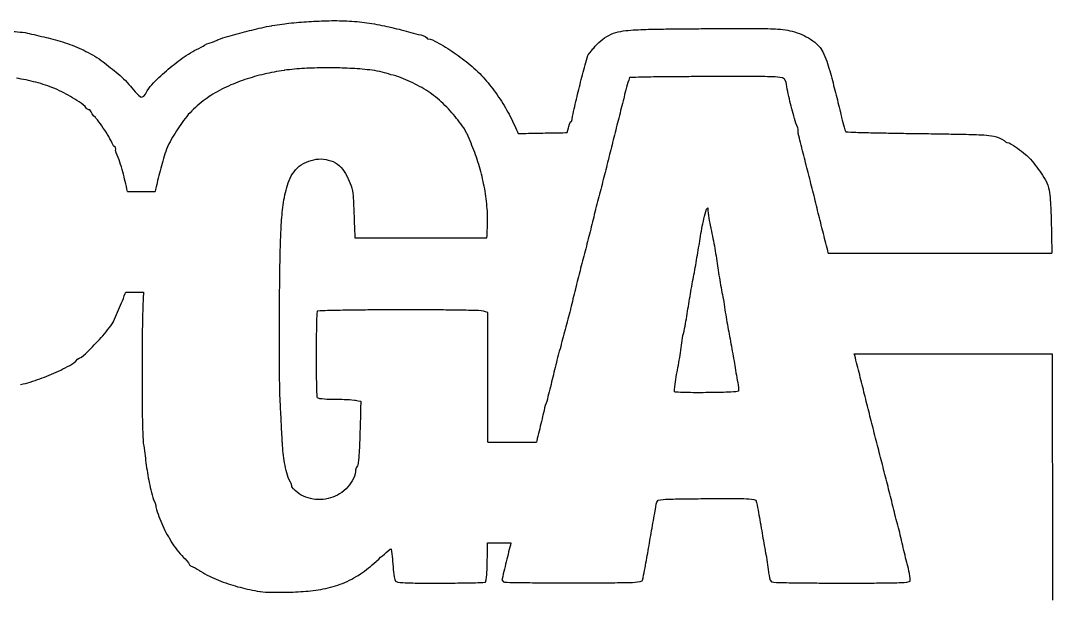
# Model space of a CAD drawing. Extents: x -22 to 98, y -47 to 118.
# Drawn here: x 0.17 to 20.66, y -0.63 to 10.87 of the extents above; entities that cross this region are included whole.
import ezdxf

# ---------------------------------------------------------------- set-up
doc = ezdxf.new("R2010")
doc.units = 0
doc.layers.get('0').update_dxf_attribs({"linetype": 'continuous'})

# ---------------------------------------------------------------- blocks, each defined once
blk = doc.blocks.new('CUT003')
at = {"color": 0}
for p, q in [((2.29, 7.474), (2.843, 7.474)), ((16.213, 6.248), (20.652, 6.248)), ((2.255, 5.474), (2.611, 5.474)), ((16.729, 4.248), (20.661, 4.248)), ((9.447, 2.491), (10.413, 2.491)), ((9.443, 0.491), (9.908, 0.491))]:
    blk.add_line(p, q, dxfattribs=at)
for points in [[(6.15, 10.861), (6.2, 10.863), (6.25, 10.865), (6.3, 10.866), (6.35, 10.867), (6.4, 10.867), (6.45, 10.867), (6.5, 10.866), (6.55, 10.865), (6.6, 10.864), (6.65, 10.862), (6.7, 10.859), (6.75, 10.856), (6.8, 10.852), (6.85, 10.848), (6.9, 10.843), (6.949, 10.837), (6.999, 10.831), (7.048, 10.825), (7.098, 10.817), (7.147, 10.809), (7.197, 10.801), (7.246, 10.792), (7.295, 10.783), (7.344, 10.773), (7.393, 10.763), (7.442, 10.752), (7.49, 10.741), (7.539, 10.73), (7.588, 10.718), (7.636, 10.706), (7.685, 10.694), (7.729, 10.682)], [(-0.693, 10.684), (-0.643, 10.682), (-0.593, 10.681), (-0.543, 10.679), (-0.493, 10.678), (-0.443, 10.676), (-0.393, 10.674), (-0.344, 10.672), (-0.294, 10.67), (-0.244, 10.667), (-0.194, 10.665), (-0.144, 10.662), (-0.094, 10.659), (-0.044, 10.656), (0.006, 10.653), (0.056, 10.649), (0.106, 10.645), (0.155, 10.64), (0.205, 10.635), (0.255, 10.628), (0.304, 10.62), (0.338, 10.613)], [(4.089, 10.489), (4.135, 10.508), (4.183, 10.524), (4.231, 10.538), (4.279, 10.552), (4.327, 10.566), (4.375, 10.579), (4.423, 10.593), (4.471, 10.605), (4.52, 10.618), (4.568, 10.631), (4.616, 10.643), (4.665, 10.656), (4.713, 10.668), (4.762, 10.68), (4.81, 10.692), (4.859, 10.704), (4.908, 10.715), (4.956, 10.726), (5.005, 10.737), (5.054, 10.748), (5.103, 10.758), (5.152, 10.766), (5.166, 10.768)], [(5.166, 10.768), (5.216, 10.774), (5.265, 10.781), (5.315, 10.788), (5.364, 10.796), (5.414, 10.803), (5.447, 10.809)], [(5.447, 10.809), (5.497, 10.815), (5.547, 10.821), (5.596, 10.826), (5.646, 10.83), (5.696, 10.834), (5.746, 10.838), (5.796, 10.842), (5.846, 10.845), (5.895, 10.848), (5.945, 10.851), (5.995, 10.854), (6.045, 10.856), (6.095, 10.859), (6.145, 10.861), (6.15, 10.861)], [(7.729, 10.682), (7.777, 10.67), (7.825, 10.657), (7.874, 10.644), (7.922, 10.632), (7.97, 10.619), (8.019, 10.607), (8.067, 10.594), (8.116, 10.582), (8.158, 10.572)], [(11.769, 10.522), (11.811, 10.549), (11.855, 10.574), (11.899, 10.596), (11.945, 10.616), (11.993, 10.631), (12.041, 10.644), (12.09, 10.654), (12.14, 10.662), (12.189, 10.668), (12.239, 10.673), (12.289, 10.677), (12.339, 10.681), (12.389, 10.684), (12.438, 10.686), (12.488, 10.689), (12.538, 10.691), (12.588, 10.692), (12.638, 10.694), (12.688, 10.695), (12.738, 10.696), (12.788, 10.697), (12.838, 10.698), (12.888, 10.699), (12.938, 10.7), (12.988, 10.701), (13.038, 10.701), (13.088, 10.702), (13.138, 10.702), (13.188, 10.703), (13.238, 10.704), (13.288, 10.704), (13.338, 10.705), (13.388, 10.705), (13.438, 10.705), (13.488, 10.706), (13.538, 10.706), (13.588, 10.707), (13.638, 10.707), (13.688, 10.708), (13.713, 10.708)], [(13.713, 10.708), (13.763, 10.708), (13.813, 10.709), (13.863, 10.709), (13.913, 10.709), (13.963, 10.71), (14.013, 10.71), (14.063, 10.71), (14.113, 10.711), (14.163, 10.711), (14.213, 10.711), (14.263, 10.712), (14.313, 10.712), (14.363, 10.712), (14.413, 10.712), (14.463, 10.712), (14.513, 10.712), (14.563, 10.713), (14.613, 10.713), (14.663, 10.712), (14.713, 10.712), (14.763, 10.712), (14.813, 10.712), (14.863, 10.711), (14.913, 10.711), (14.963, 10.71), (15.013, 10.709), (15.063, 10.707), (15.113, 10.705), (15.163, 10.703), (15.213, 10.7), (15.263, 10.696), (15.312, 10.691), (15.362, 10.684), (15.411, 10.675), (15.447, 10.667)], [(15.447, 10.667), (15.496, 10.655), (15.544, 10.641), (15.592, 10.626), (15.638, 10.609), (15.685, 10.59), (15.73, 10.569), (15.775, 10.547), (15.818, 10.522), (15.861, 10.496), (15.902, 10.467), (15.942, 10.437), (15.98, 10.404), (16.015, 10.369), (16.048, 10.332), (16.078, 10.291), (16.079, 10.289)], [(0.338, 10.613), (0.386, 10.601), (0.435, 10.589), (0.484, 10.577), (0.532, 10.565), (0.581, 10.553), (0.629, 10.542), (0.678, 10.53), (0.713, 10.522)], [(0.713, 10.522), (0.762, 10.511), (0.81, 10.498), (0.858, 10.485), (0.906, 10.472), (0.954, 10.458), (1.002, 10.443), (1.05, 10.427), (1.097, 10.411), (1.144, 10.394), (1.191, 10.377), (1.237, 10.358), (1.284, 10.34), (1.33, 10.32), (1.375, 10.299), (1.421, 10.278), (1.466, 10.256), (1.51, 10.234), (1.554, 10.21), (1.598, 10.185), (1.641, 10.16), (1.683, 10.133), (1.725, 10.106), (1.766, 10.077), (1.806, 10.047), (1.834, 10.025)], [(3.932, 10.425), (3.98, 10.44), (4.026, 10.458), (4.072, 10.479), (4.089, 10.489)], [(8.158, 10.572), (8.205, 10.554), (8.229, 10.529)], [(8.229, 10.529), (8.252, 10.507)], [(8.252, 10.507), (8.301, 10.5), (8.348, 10.483), (8.393, 10.462), (8.438, 10.439), (8.482, 10.415), (8.525, 10.39), (8.568, 10.365), (8.611, 10.338), (8.653, 10.312), (8.695, 10.284), (8.736, 10.257), (8.778, 10.229), (8.819, 10.2), (8.86, 10.171), (8.9, 10.142), (8.94, 10.112), (8.98, 10.082), (9.02, 10.052), (9.059, 10.02), (9.098, 9.989), (9.136, 9.957), (9.174, 9.924), (9.21, 9.89), (9.216, 9.885)], [(11.552, 10.322), (11.583, 10.361), (11.618, 10.397), (11.654, 10.432), (11.691, 10.465), (11.731, 10.496), (11.769, 10.522)], [(2.659, 9.431), (2.683, 9.474), (2.711, 9.515), (2.742, 9.555), (2.775, 9.593), (2.808, 9.63), (2.843, 9.666), (2.878, 9.701), (2.914, 9.736), (2.95, 9.771), (2.987, 9.804), (3.024, 9.838), (3.062, 9.871), (3.1, 9.903), (3.138, 9.935), (3.177, 9.967), (3.216, 9.998), (3.255, 10.029), (3.295, 10.059), (3.335, 10.089), (3.376, 10.118), (3.417, 10.147), (3.459, 10.175), (3.501, 10.202), (3.543, 10.228), (3.586, 10.253), (3.63, 10.277), (3.662, 10.292)], [(3.662, 10.292), (3.707, 10.314), (3.752, 10.337), (3.795, 10.362), (3.823, 10.381)], [(3.823, 10.381), (3.866, 10.405), (3.914, 10.42), (3.932, 10.425)], [(11.443, 10.188), (11.477, 10.226), (11.508, 10.265), (11.538, 10.305), (11.552, 10.322)], [(16.079, 10.289), (16.104, 10.246), (16.126, 10.202), (16.146, 10.156), (16.164, 10.109), (16.181, 10.062), (16.197, 10.014), (16.212, 9.967), (16.226, 9.919), (16.24, 9.871), (16.254, 9.823), (16.268, 9.775), (16.281, 9.726), (16.294, 9.678), (16.307, 9.63), (16.319, 9.581), (16.332, 9.533), (16.344, 9.485), (16.357, 9.436), (16.369, 9.388), (16.381, 9.339), (16.393, 9.291), (16.405, 9.242), (16.417, 9.194), (16.429, 9.145), (16.441, 9.096), (16.452, 9.048), (16.464, 8.999), (16.476, 8.951), (16.478, 8.941)], [(11.127, 8.916), (11.134, 8.965), (11.143, 9.014), (11.154, 9.063), (11.164, 9.112), (11.175, 9.161), (11.186, 9.21), (11.198, 9.258), (11.209, 9.307), (11.221, 9.356), (11.232, 9.404), (11.244, 9.453), (11.256, 9.501), (11.268, 9.55), (11.28, 9.598), (11.292, 9.647), (11.304, 9.695), (11.317, 9.744), (11.329, 9.792), (11.342, 9.841), (11.354, 9.889), (11.367, 9.937), (11.38, 9.986), (11.394, 10.034), (11.407, 10.082), (11.422, 10.13), (11.438, 10.177), (11.443, 10.188)], [(1.834, 10.025), (1.873, 9.994), (1.912, 9.963), (1.952, 9.932), (1.991, 9.902), (2.031, 9.871), (2.066, 9.844)], [(2.066, 9.844), (2.105, 9.812), (2.142, 9.779), (2.179, 9.745), (2.214, 9.71), (2.249, 9.674), (2.284, 9.638), (2.317, 9.6), (2.35, 9.563), (2.376, 9.53)], [(2.066, 9.844), (2.105, 9.812), (2.142, 9.779), (2.179, 9.745), (2.214, 9.71), (2.249, 9.674), (2.284, 9.638), (2.317, 9.6), (2.35, 9.563), (2.376, 9.53)], [(5.4, 9.879), (5.351, 9.871), (5.302, 9.863), (5.252, 9.855), (5.203, 9.846), (5.154, 9.836), (5.105, 9.826), (5.056, 9.815), (5.008, 9.804), (4.959, 9.793), (4.91, 9.78), (4.862, 9.767), (4.814, 9.754), (4.766, 9.74), (4.718, 9.725), (4.67, 9.71), (4.623, 9.695), (4.576, 9.678), (4.529, 9.662), (4.482, 9.644), (4.435, 9.626), (4.389, 9.607), (4.343, 9.588), (4.297, 9.567), (4.252, 9.547), (4.207, 9.525), (4.162, 9.503), (4.118, 9.479), (4.074, 9.455), (4.03, 9.43), (3.988, 9.404), (3.946, 9.377), (3.915, 9.357)], [(7.399, 9.83), (7.351, 9.844), (7.302, 9.855), (7.253, 9.864), (7.203, 9.873), (7.154, 9.88), (7.104, 9.886), (7.055, 9.892), (7.005, 9.897), (6.955, 9.902), (6.905, 9.906), (6.855, 9.909), (6.806, 9.913), (6.756, 9.916), (6.706, 9.918), (6.656, 9.921), (6.606, 9.923), (6.556, 9.924), (6.506, 9.926), (6.456, 9.927), (6.406, 9.928), (6.356, 9.928), (6.306, 9.928), (6.256, 9.929), (6.206, 9.928), (6.156, 9.928), (6.106, 9.927), (6.056, 9.926), (6.006, 9.925), (5.956, 9.923), (5.906, 9.921), (5.856, 9.919), (5.806, 9.916), (5.756, 9.913), (5.706, 9.91), (5.656, 9.906), (5.607, 9.902), (5.557, 9.897), (5.507, 9.892), (5.457, 9.886), (5.408, 9.88), (5.4, 9.879)], [(9.216, 9.885), (9.252, 9.85), (9.287, 9.815), (9.321, 9.778), (9.355, 9.742), (9.389, 9.705), (9.421, 9.667), (9.454, 9.629), (9.485, 9.59), (9.516, 9.551), (9.547, 9.511), (9.577, 9.471), (9.606, 9.431), (9.635, 9.39), (9.663, 9.348), (9.691, 9.307), (9.718, 9.265), (9.745, 9.223), (9.771, 9.18), (9.797, 9.137), (9.822, 9.094), (9.846, 9.05), (9.87, 9.006), (9.893, 8.962), (9.916, 8.917), (9.938, 8.872), (9.955, 8.836)], [(0.941, 9.475), (0.896, 9.496), (0.85, 9.516), (0.804, 9.534), (0.757, 9.552), (0.71, 9.569), (0.663, 9.585), (0.615, 9.6), (0.567, 9.615), (0.519, 9.629), (0.471, 9.642), (0.422, 9.654), (0.374, 9.666), (0.325, 9.678), (0.276, 9.688), (0.227, 9.698), (0.178, 9.707), (0.129, 9.716), (0.088, 9.722)], [(7.619, 9.767), (7.571, 9.78), (7.522, 9.793), (7.474, 9.807), (7.426, 9.821), (7.399, 9.83)], [(8.305, 9.431), (8.264, 9.459), (8.221, 9.486), (8.178, 9.511), (8.135, 9.536), (8.091, 9.559), (8.046, 9.583), (8.002, 9.605), (7.957, 9.628), (7.912, 9.649), (7.867, 9.671), (7.821, 9.691), (7.775, 9.711), (7.729, 9.73), (7.682, 9.748), (7.635, 9.763), (7.619, 9.767)], [(12.264, 9.734), (12.247, 9.687), (12.232, 9.639), (12.219, 9.591), (12.206, 9.543), (12.193, 9.494), (12.18, 9.446), (12.167, 9.398), (12.155, 9.349), (12.148, 9.32)], [(13.79, 9.755), (13.74, 9.755), (13.69, 9.755), (13.64, 9.754), (13.59, 9.754), (13.54, 9.754), (13.49, 9.754), (13.44, 9.753), (13.39, 9.753), (13.34, 9.753), (13.29, 9.752), (13.24, 9.752), (13.19, 9.751), (13.14, 9.751), (13.09, 9.751), (13.04, 9.75), (12.99, 9.75), (12.94, 9.749), (12.89, 9.749), (12.84, 9.748), (12.79, 9.747), (12.74, 9.747), (12.69, 9.746), (12.64, 9.745), (12.59, 9.745), (12.54, 9.744), (12.49, 9.743), (12.44, 9.742), (12.39, 9.74), (12.34, 9.739), (12.29, 9.737), (12.264, 9.734)], [(15.343, 9.703), (15.302, 9.73), (15.253, 9.74), (15.203, 9.745), (15.154, 9.749), (15.104, 9.751), (15.054, 9.752), (15.004, 9.753), (14.954, 9.754), (14.904, 9.755), (14.854, 9.756), (14.804, 9.756), (14.754, 9.756), (14.704, 9.756), (14.654, 9.757), (14.604, 9.757), (14.554, 9.757), (14.504, 9.757), (14.454, 9.757), (14.404, 9.757), (14.354, 9.757), (14.304, 9.756), (14.254, 9.756), (14.204, 9.756), (14.154, 9.756), (14.104, 9.756), (14.054, 9.756), (14.004, 9.756), (13.954, 9.755), (13.904, 9.755), (13.854, 9.755), (13.804, 9.755), (13.79, 9.755)], [(15.384, 9.596), (15.373, 9.645), (15.351, 9.69), (15.343, 9.703)], [(1.479, 9.124), (1.448, 9.163), (1.41, 9.195), (1.369, 9.224), (1.328, 9.253), (1.286, 9.28), (1.244, 9.307), (1.201, 9.333), (1.158, 9.358), (1.115, 9.383), (1.071, 9.408), (1.027, 9.431), (0.983, 9.454), (0.941, 9.475)], [(2.376, 9.53), (2.407, 9.491), (2.44, 9.453), (2.474, 9.417), (2.51, 9.383), (2.55, 9.352), (2.57, 9.345)], [(2.57, 9.345), (2.613, 9.367), (2.645, 9.405), (2.659, 9.431)], [(8.829, 8.922), (8.799, 8.961), (8.767, 9), (8.735, 9.038), (8.701, 9.075), (8.667, 9.112), (8.632, 9.148), (8.597, 9.183), (8.561, 9.218), (8.524, 9.252), (8.487, 9.285), (8.449, 9.318), (8.411, 9.35), (8.372, 9.381), (8.332, 9.412), (8.305, 9.431)], [(15.608, 8.738), (15.585, 8.781), (15.569, 8.828), (15.555, 8.876), (15.541, 8.924), (15.527, 8.972), (15.514, 9.02), (15.501, 9.069), (15.488, 9.117), (15.475, 9.165), (15.463, 9.214), (15.451, 9.263), (15.439, 9.311), (15.428, 9.36), (15.417, 9.409), (15.407, 9.457), (15.397, 9.507), (15.388, 9.556), (15.384, 9.596)], [(3.915, 9.357), (3.874, 9.328), (3.833, 9.299), (3.793, 9.27), (3.753, 9.239), (3.714, 9.208), (3.676, 9.175), (3.639, 9.142), (3.602, 9.108), (3.567, 9.072), (3.533, 9.036), (3.499, 8.999), (3.467, 8.961), (3.436, 8.922), (3.406, 8.882), (3.376, 8.841), (3.347, 8.801), (3.319, 8.759), (3.292, 8.717), (3.265, 8.675), (3.238, 8.633), (3.212, 8.59), (3.186, 8.548), (3.161, 8.505), (3.135, 8.461), (3.11, 8.418), (3.104, 8.407)], [(12.148, 9.32), (12.135, 9.272), (12.123, 9.223), (12.111, 9.175), (12.099, 9.126), (12.087, 9.078), (12.075, 9.029), (12.062, 8.981), (12.05, 8.932), (12.038, 8.884), (12.026, 8.835), (12.014, 8.787), (12.001, 8.738), (11.989, 8.69), (11.977, 8.641), (11.965, 8.593), (11.953, 8.544), (11.94, 8.496), (11.928, 8.448), (11.916, 8.399), (11.904, 8.351), (11.892, 8.302), (11.88, 8.254), (11.867, 8.205), (11.855, 8.157), (11.843, 8.108), (11.84, 8.095)], [(1.525, 9.095), (1.481, 9.114), (1.479, 9.124)], [(1.572, 9.056), (1.543, 9.092), (1.525, 9.095)], [(1.652, 8.939), (1.618, 8.976), (1.589, 9.016), (1.572, 9.056)], [(1.987, 8.431), (1.965, 8.476), (1.942, 8.52), (1.917, 8.563), (1.891, 8.606), (1.865, 8.649), (1.838, 8.691), (1.81, 8.732), (1.782, 8.774), (1.753, 8.814), (1.723, 8.855), (1.692, 8.894), (1.659, 8.931), (1.652, 8.939)], [(8.97, 8.735), (8.94, 8.775), (8.91, 8.815), (8.88, 8.855), (8.85, 8.895), (8.829, 8.922)], [(9.955, 8.836), (9.976, 8.791), (9.997, 8.745), (10.018, 8.7), (10.04, 8.655), (10.054, 8.624)], [(11.057, 8.76), (11.072, 8.808), (11.094, 8.853), (11.109, 8.861)], [(11.109, 8.861), (11.126, 8.899), (11.127, 8.916)], [(16.478, 8.941), (16.49, 8.892), (16.503, 8.844), (16.515, 8.795), (16.529, 8.747), (16.544, 8.699), (16.56, 8.659)], [(9.031, 8.626), (9.008, 8.671), (8.984, 8.714), (8.97, 8.735)], [(9.442, 6.829), (9.443, 6.879), (9.443, 6.929), (9.443, 6.979), (9.441, 7.029), (9.439, 7.079), (9.436, 7.129), (9.432, 7.179), (9.428, 7.228), (9.422, 7.278), (9.416, 7.328), (9.41, 7.377), (9.402, 7.427), (9.394, 7.476), (9.386, 7.525), (9.376, 7.575), (9.366, 7.624), (9.356, 7.672), (9.345, 7.721), (9.333, 7.77), (9.321, 7.818), (9.308, 7.867), (9.295, 7.915), (9.281, 7.963), (9.267, 8.011), (9.252, 8.059), (9.237, 8.106), (9.221, 8.154), (9.205, 8.201), (9.188, 8.248), (9.17, 8.295), (9.152, 8.342), (9.134, 8.388), (9.115, 8.434), (9.096, 8.48), (9.076, 8.526), (9.056, 8.572), (9.035, 8.617), (9.031, 8.626)], [(10.054, 8.624), (10.104, 8.625), (10.154, 8.626), (10.204, 8.627), (10.254, 8.628), (10.304, 8.629), (10.354, 8.63), (10.404, 8.631), (10.454, 8.631), (10.504, 8.632), (10.539, 8.633)], [(10.539, 8.633), (10.589, 8.634), (10.639, 8.635), (10.689, 8.636), (10.739, 8.636), (10.789, 8.637), (10.839, 8.638), (10.889, 8.639), (10.939, 8.64), (10.989, 8.641), (11.024, 8.642)], [(11.024, 8.642), (11.037, 8.69), (11.051, 8.738), (11.057, 8.76)], [(15.617, 8.709), (15.608, 8.738)], [(15.638, 8.528), (15.626, 8.576), (15.617, 8.625), (15.613, 8.675), (15.617, 8.709)], [(16.56, 8.659), (16.609, 8.654), (16.659, 8.652), (16.709, 8.65), (16.759, 8.648), (16.809, 8.647), (16.859, 8.645), (16.909, 8.644), (16.959, 8.642), (17.009, 8.641), (17.059, 8.64), (17.109, 8.639), (17.159, 8.638), (17.209, 8.637), (17.259, 8.636), (17.309, 8.635), (17.359, 8.634), (17.409, 8.633), (17.459, 8.632), (17.509, 8.631), (17.559, 8.63), (17.609, 8.629), (17.659, 8.629), (17.709, 8.628), (17.759, 8.627), (17.809, 8.626), (17.859, 8.626), (17.909, 8.625), (17.959, 8.624), (18.005, 8.624)], [(18.005, 8.624), (18.055, 8.623), (18.105, 8.622), (18.155, 8.622), (18.205, 8.621), (18.255, 8.62), (18.305, 8.62), (18.355, 8.619), (18.405, 8.618), (18.455, 8.618), (18.505, 8.617), (18.555, 8.616), (18.605, 8.615), (18.655, 8.614), (18.704, 8.614), (18.754, 8.613), (18.804, 8.612), (18.854, 8.611), (18.904, 8.609), (18.954, 8.608), (19.004, 8.607), (19.054, 8.606), (19.104, 8.604), (19.154, 8.602), (19.204, 8.6), (19.254, 8.598), (19.304, 8.595), (19.354, 8.591), (19.404, 8.586), (19.453, 8.58), (19.503, 8.572), (19.551, 8.559), (19.572, 8.551)], [(2.051, 8.345), (2.015, 8.378), (1.991, 8.422), (1.987, 8.431)], [(3.104, 8.407), (3.084, 8.361), (3.066, 8.314), (3.05, 8.267), (3.035, 8.22), (3.02, 8.172), (3.006, 8.124), (2.991, 8.076), (2.977, 8.028), (2.964, 7.98), (2.95, 7.932), (2.937, 7.884), (2.924, 7.835), (2.912, 7.787), (2.9, 7.738), (2.888, 7.69), (2.877, 7.641), (2.87, 7.61)], [(15.686, 8.345), (15.674, 8.393), (15.662, 8.442), (15.649, 8.49), (15.638, 8.528)], [(19.572, 8.551), (19.618, 8.531), (19.663, 8.51), (19.706, 8.484), (19.736, 8.459)], [(19.736, 8.459), (19.759, 8.446)], [(19.759, 8.446), (19.804, 8.437), (19.848, 8.413), (19.89, 8.387), (19.932, 8.359), (19.973, 8.331), (20.014, 8.302), (20.053, 8.271), (20.093, 8.24), (20.131, 8.208), (20.159, 8.184)], [(2.057, 8.314), (2.051, 8.345)], [(2.085, 8.193), (2.066, 8.239), (2.054, 8.288), (2.057, 8.314)], [(15.824, 7.798), (15.812, 7.846), (15.799, 7.895), (15.787, 7.943), (15.774, 7.992), (15.762, 8.04), (15.75, 8.088), (15.737, 8.137), (15.725, 8.185), (15.713, 8.234), (15.701, 8.282), (15.689, 8.331), (15.686, 8.345)], [(2.29, 7.474), (2.279, 7.523), (2.268, 7.572), (2.257, 7.621), (2.246, 7.669), (2.234, 7.718), (2.222, 7.766), (2.209, 7.815), (2.196, 7.863), (2.183, 7.911), (2.169, 7.959), (2.154, 8.007), (2.139, 8.055), (2.123, 8.102), (2.105, 8.149), (2.085, 8.193)], [(5.337, 6.657), (5.34, 6.707), (5.342, 6.757), (5.345, 6.807), (5.348, 6.857), (5.352, 6.907), (5.356, 6.957), (5.36, 7.006), (5.365, 7.056), (5.371, 7.106), (5.377, 7.155), (5.383, 7.205), (5.39, 7.255), (5.398, 7.304), (5.407, 7.353), (5.417, 7.402), (5.428, 7.451), (5.44, 7.5), (5.453, 7.548), (5.467, 7.596), (5.484, 7.643), (5.502, 7.689), (5.522, 7.735), (5.545, 7.78), (5.57, 7.823), (5.599, 7.864), (5.63, 7.903), (5.665, 7.939), (5.702, 7.972), (5.743, 8.001), (5.786, 8.026), (5.801, 8.033)], [(5.801, 8.033), (5.847, 8.054), (5.893, 8.073), (5.94, 8.089), (5.989, 8.102), (6.038, 8.111), (6.087, 8.117), (6.137, 8.118), (6.187, 8.115), (6.237, 8.108), (6.28, 8.097)], [(6.28, 8.097), (6.328, 8.083), (6.375, 8.065), (6.42, 8.043), (6.462, 8.016), (6.501, 7.984), (6.536, 7.949), (6.568, 7.91), (6.597, 7.87), (6.623, 7.827), (6.647, 7.783), (6.669, 7.738), (6.677, 7.722)], [(11.84, 8.095), (11.827, 8.046), (11.815, 7.998), (11.803, 7.949), (11.791, 7.901), (11.778, 7.852), (11.766, 7.804), (11.754, 7.755), (11.741, 7.707), (11.729, 7.658), (11.717, 7.61), (11.704, 7.562), (11.692, 7.513), (11.679, 7.465), (11.667, 7.416), (11.654, 7.368), (11.641, 7.32), (11.628, 7.271), (11.615, 7.223), (11.613, 7.22)], [(20.159, 8.184), (20.195, 8.149), (20.229, 8.112), (20.262, 8.074), (20.294, 8.036), (20.325, 7.997), (20.355, 7.957), (20.385, 7.917), (20.414, 7.876), (20.443, 7.835), (20.47, 7.793), (20.497, 7.751), (20.522, 7.708), (20.545, 7.664), (20.555, 7.642)], [(15.978, 7.188), (15.966, 7.237), (15.954, 7.286), (15.942, 7.334), (15.93, 7.383), (15.918, 7.431), (15.905, 7.48), (15.893, 7.528), (15.881, 7.576), (15.868, 7.625), (15.856, 7.673), (15.844, 7.722), (15.831, 7.77), (15.824, 7.798)], [(2.87, 7.61), (2.86, 7.561), (2.85, 7.512), (2.843, 7.474)], [(6.677, 7.722), (6.697, 7.676), (6.717, 7.63), (6.734, 7.583), (6.748, 7.535), (6.758, 7.486), (6.766, 7.437), (6.771, 7.387), (6.775, 7.337), (6.778, 7.287), (6.781, 7.237), (6.783, 7.187), (6.785, 7.137), (6.787, 7.087), (6.789, 7.037), (6.789, 7.032)], [(20.555, 7.642), (20.573, 7.595), (20.588, 7.547), (20.599, 7.499), (20.608, 7.449), (20.614, 7.4), (20.619, 7.35), (20.623, 7.3), (20.626, 7.25), (20.629, 7.2), (20.632, 7.15), (20.634, 7.1), (20.636, 7.05), (20.637, 7), (20.639, 6.951), (20.64, 6.901), (20.642, 6.851), (20.643, 6.801), (20.644, 6.751), (20.645, 6.701), (20.646, 6.651), (20.647, 6.601), (20.648, 6.551), (20.648, 6.501), (20.649, 6.451), (20.65, 6.401), (20.65, 6.351), (20.651, 6.301), (20.652, 6.251), (20.652, 6.248)], [(11.613, 7.22), (11.599, 7.172), (11.588, 7.123), (11.586, 7.11)], [(16.098, 6.704), (16.086, 6.752), (16.074, 6.801), (16.061, 6.849), (16.049, 6.898), (16.037, 6.946), (16.025, 6.995), (16.013, 7.043), (16.001, 7.092), (15.989, 7.141), (15.978, 7.188)], [(6.789, 7.032), (6.791, 6.982), (6.793, 6.932), (6.795, 6.882), (6.796, 6.832), (6.798, 6.782), (6.8, 6.732), (6.802, 6.682), (6.804, 6.632), (6.805, 6.582), (6.807, 6.548)], [(11.586, 7.11), (11.575, 7.061), (11.564, 7.013), (11.552, 6.964), (11.54, 6.916), (11.528, 6.867), (11.516, 6.819), (11.504, 6.77), (11.492, 6.722), (11.48, 6.673), (11.467, 6.625), (11.455, 6.576), (11.443, 6.528), (11.431, 6.479), (11.418, 6.431), (11.406, 6.382), (11.394, 6.334), (11.381, 6.285), (11.369, 6.237), (11.356, 6.189), (11.344, 6.14), (11.331, 6.092), (11.319, 6.043), (11.306, 5.995), (11.293, 5.947), (11.28, 5.898), (11.274, 5.876)], [(13.651, 6.438), (13.658, 6.488), (13.666, 6.537), (13.675, 6.586), (13.683, 6.636), (13.692, 6.685), (13.701, 6.734), (13.71, 6.783), (13.72, 6.832), (13.73, 6.881), (13.741, 6.93), (13.752, 6.979), (13.764, 7.027), (13.777, 7.076), (13.792, 7.123), (13.818, 7.148), (13.822, 7.098), (13.822, 7.092)], [(13.822, 7.092), (13.826, 7.042), (13.833, 6.993), (13.84, 6.943), (13.849, 6.894), (13.858, 6.845), (13.868, 6.796), (13.871, 6.782)], [(13.822, 7.092), (13.826, 7.042), (13.833, 6.993), (13.84, 6.943), (13.849, 6.894), (13.858, 6.845), (13.868, 6.796), (13.871, 6.782)], [(9.432, 6.548), (9.433, 6.598), (9.435, 6.648), (9.437, 6.698), (9.439, 6.748), (9.441, 6.798), (9.442, 6.829)], [(13.871, 6.782), (13.881, 6.733), (13.891, 6.684), (13.902, 6.635), (13.911, 6.586), (13.921, 6.537), (13.931, 6.488), (13.94, 6.439), (13.949, 6.39), (13.957, 6.341), (13.966, 6.291), (13.974, 6.242), (13.982, 6.193), (13.99, 6.143), (13.997, 6.094), (14.005, 6.044), (14.012, 5.995), (14.02, 5.945), (14.025, 5.907)], [(5.324, 3.313), (5.322, 3.363), (5.32, 3.413), (5.318, 3.463), (5.317, 3.513), (5.316, 3.563), (5.315, 3.613), (5.314, 3.663), (5.313, 3.713), (5.312, 3.763), (5.312, 3.813), (5.311, 3.863), (5.311, 3.913), (5.31, 3.963), (5.31, 4.013), (5.31, 4.063), (5.309, 4.113), (5.309, 4.163), (5.309, 4.213), (5.309, 4.263), (5.308, 4.313), (5.308, 4.363), (5.308, 4.413), (5.308, 4.463), (5.308, 4.513), (5.308, 4.563), (5.308, 4.613), (5.308, 4.663), (5.308, 4.713), (5.308, 4.763), (5.308, 4.813), (5.309, 4.863), (5.309, 4.913), (5.309, 4.963), (5.309, 5.013), (5.31, 5.063), (5.31, 5.113), (5.31, 5.163), (5.311, 5.213), (5.311, 5.263), (5.311, 5.313), (5.312, 5.363), (5.312, 5.413), (5.313, 5.463), (5.313, 5.513), (5.314, 5.563), (5.314, 5.613), (5.315, 5.663), (5.316, 5.713), (5.316, 5.763), (5.317, 5.813), (5.318, 5.863), (5.318, 5.913), (5.319, 5.963), (5.32, 6.013), (5.321, 6.063), (5.322, 6.113), (5.323, 6.163), (5.324, 6.213), (5.325, 6.263), (5.326, 6.313), (5.328, 6.363), (5.329, 6.413), (5.33, 6.463), (5.332, 6.513), (5.334, 6.563), (5.336, 6.613), (5.337, 6.657)], [(16.213, 6.248), (16.201, 6.296), (16.189, 6.345), (16.177, 6.393), (16.165, 6.442), (16.152, 6.49), (16.14, 6.539), (16.128, 6.587), (16.116, 6.636), (16.103, 6.684), (16.098, 6.704)], [(6.807, 6.548), (6.857, 6.548), (6.907, 6.548), (6.957, 6.548), (7.007, 6.548), (7.057, 6.548), (7.107, 6.548), (7.157, 6.548), (7.207, 6.548), (7.257, 6.548), (7.307, 6.548), (7.357, 6.548), (7.407, 6.548), (7.457, 6.548), (7.507, 6.548), (7.557, 6.548), (7.607, 6.548), (7.657, 6.548), (7.707, 6.548), (7.757, 6.548), (7.807, 6.548), (7.857, 6.548), (7.907, 6.548), (7.957, 6.548), (8.007, 6.548), (8.057, 6.548), (8.107, 6.548), (8.119, 6.548)], [(8.119, 6.548), (8.169, 6.548), (8.219, 6.548), (8.269, 6.548), (8.319, 6.548), (8.369, 6.548), (8.419, 6.548), (8.469, 6.548), (8.519, 6.548), (8.569, 6.548), (8.619, 6.548), (8.669, 6.548), (8.719, 6.548), (8.769, 6.548), (8.819, 6.548), (8.869, 6.548), (8.919, 6.548), (8.969, 6.548), (9.019, 6.548), (9.069, 6.548), (9.119, 6.548), (9.169, 6.548), (9.219, 6.548), (9.269, 6.548), (9.319, 6.548), (9.369, 6.548), (9.419, 6.548), (9.432, 6.548)], [(13.542, 5.813), (13.552, 5.863), (13.561, 5.912), (13.569, 5.961), (13.578, 6.01), (13.587, 6.059), (13.596, 6.109), (13.604, 6.158), (13.613, 6.207), (13.621, 6.256), (13.629, 6.306), (13.637, 6.355), (13.645, 6.405), (13.651, 6.438)], [(11.274, 5.876), (11.261, 5.828), (11.248, 5.779), (11.236, 5.731), (11.224, 5.682), (11.213, 5.633), (11.201, 5.585), (11.199, 5.579)], [(13.433, 5.188), (13.441, 5.238), (13.449, 5.287), (13.457, 5.336), (13.466, 5.386), (13.474, 5.435), (13.483, 5.484), (13.491, 5.533), (13.5, 5.583), (13.509, 5.632), (13.518, 5.681), (13.527, 5.73), (13.536, 5.779), (13.542, 5.813)], [(14.025, 5.907), (14.032, 5.858), (14.04, 5.808), (14.048, 5.759), (14.056, 5.71), (14.064, 5.66), (14.073, 5.611), (14.081, 5.562), (14.091, 5.513), (14.1, 5.464), (14.109, 5.423)], [(11.199, 5.579), (11.188, 5.53), (11.176, 5.482), (11.164, 5.433), (11.152, 5.385), (11.14, 5.336), (11.128, 5.288), (11.116, 5.239), (11.104, 5.191), (11.092, 5.142), (11.088, 5.126)], [(2.132, 5.164), (2.152, 5.21), (2.172, 5.256), (2.191, 5.302), (2.21, 5.348), (2.227, 5.395), (2.244, 5.442), (2.255, 5.474)], [(2.605, 5.392), (2.602, 5.342), (2.599, 5.292), (2.597, 5.242), (2.595, 5.192), (2.594, 5.142), (2.592, 5.092), (2.591, 5.042), (2.59, 4.992), (2.589, 4.942), (2.588, 4.892), (2.587, 4.842), (2.586, 4.792), (2.585, 4.742), (2.585, 4.692), (2.584, 4.642), (2.583, 4.592), (2.583, 4.542), (2.582, 4.492), (2.582, 4.442), (2.581, 4.392), (2.581, 4.342), (2.581, 4.292), (2.58, 4.242), (2.58, 4.192), (2.58, 4.142), (2.58, 4.092), (2.58, 4.042), (2.58, 3.992), (2.579, 3.942), (2.579, 3.892), (2.579, 3.842), (2.579, 3.792), (2.579, 3.742), (2.58, 3.692), (2.58, 3.642), (2.58, 3.592), (2.58, 3.542), (2.58, 3.492), (2.581, 3.442), (2.581, 3.392), (2.581, 3.342), (2.582, 3.292), (2.582, 3.242), (2.583, 3.192), (2.583, 3.142), (2.584, 3.092), (2.585, 3.042), (2.585, 2.992), (2.586, 2.942), (2.587, 2.892), (2.588, 2.842), (2.589, 2.792), (2.591, 2.742), (2.592, 2.692), (2.594, 2.642), (2.596, 2.592), (2.599, 2.542), (2.603, 2.492), (2.605, 2.47)], [(2.611, 5.474), (2.607, 5.424), (2.605, 5.392)], [(14.109, 5.423), (14.12, 5.374), (14.129, 5.325), (14.138, 5.276), (14.146, 5.226), (14.152, 5.177), (14.153, 5.173)], [(2.012, 4.89), (2.03, 4.937), (2.05, 4.983), (2.07, 5.028), (2.091, 5.074), (2.111, 5.12), (2.132, 5.164)], [(11.088, 5.126), (11.075, 5.077), (11.063, 5.029), (11.051, 4.98), (11.039, 4.932), (11.027, 4.883), (11.025, 4.876)], [(13.335, 4.65), (13.348, 4.698), (13.358, 4.747), (13.367, 4.796), (13.376, 4.845), (13.385, 4.895), (13.393, 4.944), (13.401, 4.993), (13.409, 5.043), (13.417, 5.092), (13.425, 5.141), (13.433, 5.188)], [(14.153, 5.173), (14.159, 5.123), (14.166, 5.074), (14.174, 5.024), (14.183, 4.975), (14.191, 4.926), (14.2, 4.877), (14.208, 4.827), (14.217, 4.778), (14.226, 4.729), (14.235, 4.68), (14.243, 4.642)], [(6.059, 5.092), (6.052, 5.042), (6.05, 4.992), (6.048, 4.942), (6.046, 4.893), (6.045, 4.843), (6.044, 4.793), (6.043, 4.743), (6.042, 4.693), (6.041, 4.643), (6.041, 4.593), (6.04, 4.543), (6.04, 4.493), (6.039, 4.443), (6.039, 4.393), (6.039, 4.343), (6.039, 4.293), (6.038, 4.243), (6.038, 4.193), (6.038, 4.143), (6.038, 4.093), (6.039, 4.043), (6.039, 3.993), (6.039, 3.943), (6.039, 3.893), (6.04, 3.843), (6.04, 3.793), (6.041, 3.743), (6.042, 3.693), (6.042, 3.643), (6.043, 3.593), (6.045, 3.543), (6.046, 3.493), (6.049, 3.443), (6.053, 3.393), (6.056, 3.377)], [(9.365, 5.096), (9.315, 5.102), (9.265, 5.105), (9.216, 5.106), (9.166, 5.108), (9.116, 5.109), (9.066, 5.11), (9.016, 5.111), (8.966, 5.112), (8.916, 5.113), (8.866, 5.114), (8.816, 5.114), (8.766, 5.115), (8.716, 5.115), (8.666, 5.116), (8.616, 5.116), (8.566, 5.117), (8.516, 5.117), (8.466, 5.117), (8.416, 5.118), (8.366, 5.118), (8.316, 5.118), (8.266, 5.118), (8.216, 5.119), (8.166, 5.119), (8.116, 5.119), (8.066, 5.119), (8.016, 5.119), (7.966, 5.119), (7.916, 5.119), (7.866, 5.119), (7.816, 5.119), (7.766, 5.119), (7.716, 5.119), (7.666, 5.119), (7.616, 5.119), (7.566, 5.119), (7.516, 5.119), (7.466, 5.119), (7.416, 5.118), (7.366, 5.118), (7.316, 5.118), (7.266, 5.118), (7.216, 5.117), (7.166, 5.117), (7.116, 5.117), (7.066, 5.117), (7.016, 5.116), (6.966, 5.116), (6.916, 5.115), (6.866, 5.115), (6.816, 5.114), (6.766, 5.114), (6.716, 5.113), (6.666, 5.113), (6.616, 5.112), (6.566, 5.111), (6.516, 5.11), (6.466, 5.109), (6.416, 5.108), (6.366, 5.107), (6.316, 5.106), (6.266, 5.105), (6.216, 5.103), (6.166, 5.101), (6.116, 5.099), (6.066, 5.094), (6.059, 5.092)], [(9.447, 5.065), (9.401, 5.083), (9.365, 5.096)], [(9.447, 2.491), (9.447, 2.541), (9.447, 2.591), (9.447, 2.641), (9.447, 2.691), (9.447, 2.741), (9.447, 2.791), (9.447, 2.841), (9.447, 2.891), (9.447, 2.941), (9.447, 2.991), (9.447, 3.041), (9.447, 3.091), (9.447, 3.141), (9.447, 3.191), (9.447, 3.241), (9.447, 3.291), (9.447, 3.341), (9.447, 3.391), (9.447, 3.441), (9.447, 3.491), (9.447, 3.541), (9.447, 3.591), (9.447, 3.641), (9.447, 3.691), (9.447, 3.741), (9.447, 3.791), (9.447, 3.841), (9.447, 3.891), (9.447, 3.941), (9.447, 3.991), (9.447, 4.041), (9.447, 4.091), (9.447, 4.141), (9.447, 4.191), (9.447, 4.241), (9.447, 4.291), (9.447, 4.341), (9.447, 4.391), (9.447, 4.441), (9.447, 4.491), (9.447, 4.541), (9.447, 4.591), (9.447, 4.641), (9.447, 4.691), (9.447, 4.741), (9.447, 4.791), (9.447, 4.841), (9.447, 4.891), (9.447, 4.941), (9.447, 4.991), (9.447, 5.041), (9.447, 5.065)], [(1.333, 4.157), (1.377, 4.181), (1.415, 4.213), (1.453, 4.246), (1.489, 4.28), (1.525, 4.315), (1.56, 4.351), (1.595, 4.386), (1.63, 4.422), (1.664, 4.459), (1.698, 4.495), (1.732, 4.532), (1.766, 4.569), (1.799, 4.606), (1.832, 4.644), (1.864, 4.682), (1.896, 4.721), (1.928, 4.76), (1.958, 4.799), (1.987, 4.84), (2.011, 4.884), (2.012, 4.89)], [(11.025, 4.876), (11.012, 4.827), (11, 4.779), (10.987, 4.731), (10.974, 4.682), (10.961, 4.634), (10.948, 4.586), (10.935, 4.538), (10.922, 4.489), (10.909, 4.441), (10.896, 4.393), (10.883, 4.345), (10.869, 4.296), (10.856, 4.248), (10.847, 4.22)], [(13.305, 4.462), (13.311, 4.512), (13.318, 4.562), (13.326, 4.611), (13.335, 4.65)], [(14.243, 4.642), (14.252, 4.592), (14.261, 4.543), (14.27, 4.494), (14.279, 4.445), (14.288, 4.396), (14.297, 4.347), (14.306, 4.297), (14.315, 4.248), (14.323, 4.199), (14.332, 4.15), (14.341, 4.1), (14.349, 4.051), (14.354, 4.017)], [(13.216, 3.923), (13.225, 3.973), (13.234, 4.022), (13.243, 4.071), (13.251, 4.12), (13.26, 4.17), (13.268, 4.219), (13.276, 4.268), (13.284, 4.317), (13.292, 4.367), (13.299, 4.416), (13.305, 4.462)], [(0.166, 3.637), (0.215, 3.647), (0.264, 3.659), (0.312, 3.672), (0.36, 3.686), (0.408, 3.701), (0.455, 3.717), (0.502, 3.733), (0.549, 3.75), (0.596, 3.767), (0.643, 3.785), (0.689, 3.804), (0.736, 3.822), (0.782, 3.842), (0.828, 3.862), (0.874, 3.882), (0.919, 3.902), (0.964, 3.924), (1.009, 3.946), (1.054, 3.968), (1.098, 3.992), (1.142, 4.016), (1.184, 4.042), (1.226, 4.07), (1.263, 4.102)], [(1.263, 4.102), (1.299, 4.137), (1.333, 4.157)], [(10.847, 4.22), (10.834, 4.171), (10.822, 4.123), (10.81, 4.074), (10.798, 4.026), (10.786, 3.977), (10.774, 3.929), (10.762, 3.88), (10.751, 3.831), (10.739, 3.783), (10.728, 3.735)], [(16.932, 3.438), (16.921, 3.487), (16.909, 3.536), (16.897, 3.584), (16.885, 3.633), (16.873, 3.681), (16.86, 3.73), (16.848, 3.778), (16.836, 3.827), (16.824, 3.875), (16.811, 3.924), (16.799, 3.972), (16.787, 4.02), (16.775, 4.069), (16.762, 4.117), (16.75, 4.166), (16.737, 4.214), (16.729, 4.248)], [(20.661, 4.248), (20.661, 4.198), (20.662, 4.148), (20.662, 4.098), (20.662, 4.048), (20.662, 3.998), (20.662, 3.948), (20.662, 3.898), (20.662, 3.848), (20.662, 3.798), (20.662, 3.748), (20.662, 3.698), (20.662, 3.648), (20.662, 3.598), (20.662, 3.548), (20.663, 3.498), (20.663, 3.448), (20.663, 3.398), (20.663, 3.348), (20.663, 3.298), (20.663, 3.248), (20.663, 3.198), (20.663, 3.148), (20.663, 3.098), (20.663, 3.048), (20.663, 2.998), (20.663, 2.948), (20.663, 2.898), (20.663, 2.848), (20.663, 2.798), (20.663, 2.748), (20.663, 2.698), (20.663, 2.648), (20.663, 2.598), (20.663, 2.548), (20.663, 2.498), (20.663, 2.448), (20.663, 2.398), (20.663, 2.348), (20.663, 2.298), (20.663, 2.248), (20.663, 2.198), (20.663, 2.148), (20.663, 2.098), (20.664, 2.048), (20.664, 1.998), (20.664, 1.948), (20.664, 1.898), (20.664, 1.848), (20.664, 1.798), (20.664, 1.748), (20.664, 1.698), (20.664, 1.648), (20.664, 1.598), (20.664, 1.548), (20.664, 1.498), (20.664, 1.448), (20.664, 1.398), (20.664, 1.348), (20.664, 1.298), (20.664, 1.248), (20.664, 1.198), (20.664, 1.148), (20.664, 1.098), (20.664, 1.048), (20.664, 0.998), (20.664, 0.948), (20.664, 0.898), (20.664, 0.848), (20.664, 0.798), (20.664, 0.748), (20.664, 0.698), (20.664, 0.648), (20.664, 0.598), (20.664, 0.548), (20.664, 0.498), (20.664, 0.448), (20.664, 0.398), (20.664, 0.348), (20.664, 0.298), (20.664, 0.248), (20.664, 0.198), (20.664, 0.148), (20.664, 0.098), (20.664, 0.048), (20.664, -0.002), (20.664, -0.052), (20.664, -0.102), (20.664, -0.152), (20.664, -0.202), (20.664, -0.252), (20.664, -0.302), (20.664, -0.352), (20.664, -0.402), (20.664, -0.452), (20.664, -0.502), (20.664, -0.552), (20.664, -0.602), (20.664, -0.652)], [(13.157, 3.491), (13.157, 3.54), (13.162, 3.59), (13.169, 3.64), (13.176, 3.689), (13.184, 3.738), (13.192, 3.788), (13.2, 3.837), (13.209, 3.886), (13.216, 3.923)], [(14.354, 4.017), (14.362, 3.967), (14.37, 3.918), (14.378, 3.868), (14.387, 3.819), (14.395, 3.77), (14.404, 3.721), (14.413, 3.673)], [(10.728, 3.735), (10.716, 3.687), (10.705, 3.638), (10.693, 3.589), (10.681, 3.541), (10.669, 3.492), (10.657, 3.444), (10.644, 3.395), (10.631, 3.347), (10.618, 3.299), (10.606, 3.267)], [(14.427, 3.501), (14.378, 3.492), (14.328, 3.489), (14.278, 3.486), (14.228, 3.484), (14.178, 3.482), (14.128, 3.48), (14.078, 3.479), (14.028, 3.478), (13.978, 3.477), (13.928, 3.476), (13.878, 3.476), (13.828, 3.475), (13.778, 3.475), (13.728, 3.474), (13.678, 3.474), (13.628, 3.474), (13.578, 3.474), (13.528, 3.474), (13.478, 3.475), (13.428, 3.475), (13.378, 3.476), (13.328, 3.477), (13.278, 3.479), (13.228, 3.481), (13.178, 3.485), (13.157, 3.491)], [(14.413, 3.673), (14.421, 3.624), (14.427, 3.574), (14.43, 3.524), (14.427, 3.501)], [(5.366, 2.494), (5.363, 2.544), (5.361, 2.594), (5.358, 2.644), (5.356, 2.694), (5.353, 2.744), (5.351, 2.794), (5.348, 2.843), (5.345, 2.893), (5.343, 2.943), (5.34, 2.993), (5.338, 3.043), (5.335, 3.093), (5.333, 3.143), (5.33, 3.193), (5.328, 3.243), (5.325, 3.293), (5.324, 3.313)], [(6.056, 3.377), (6.102, 3.361), (6.152, 3.355), (6.202, 3.35), (6.252, 3.348), (6.302, 3.346), (6.352, 3.345), (6.398, 3.345)], [(6.398, 3.345), (6.448, 3.344), (6.498, 3.344), (6.548, 3.343), (6.598, 3.341), (6.648, 3.339), (6.698, 3.336), (6.748, 3.333), (6.798, 3.328), (6.823, 3.324)], [(6.823, 3.324), (6.872, 3.314), (6.925, 3.304)], [(6.925, 3.304), (6.924, 3.254), (6.922, 3.204), (6.921, 3.154), (6.92, 3.104), (6.918, 3.054), (6.917, 3.004), (6.916, 2.954), (6.914, 2.904), (6.913, 2.854), (6.912, 2.804), (6.911, 2.754), (6.909, 2.704), (6.909, 2.681)], [(17.226, 2.282), (17.214, 2.331), (17.201, 2.379), (17.189, 2.427), (17.177, 2.476), (17.164, 2.524), (17.152, 2.573), (17.139, 2.621), (17.127, 2.67), (17.114, 2.718), (17.102, 2.766), (17.09, 2.815), (17.077, 2.863), (17.065, 2.912), (17.053, 2.96), (17.04, 3.009), (17.028, 3.057), (17.016, 3.106), (17.003, 3.154), (16.991, 3.203), (16.979, 3.251), (16.967, 3.3), (16.955, 3.348), (16.943, 3.397), (16.932, 3.438)], [(10.606, 3.267), (10.59, 3.219), (10.577, 3.171), (10.565, 3.123), (10.553, 3.074), (10.542, 3.025), (10.537, 3.001)], [(10.537, 3.001), (10.526, 2.952), (10.514, 2.903), (10.503, 2.855), (10.491, 2.806), (10.479, 2.758), (10.467, 2.709), (10.455, 2.661), (10.443, 2.612), (10.431, 2.564), (10.419, 2.515), (10.413, 2.491)], [(6.909, 2.681), (6.907, 2.631), (6.906, 2.581), (6.904, 2.531), (6.902, 2.481), (6.9, 2.431), (6.898, 2.381), (6.895, 2.331), (6.892, 2.282), (6.889, 2.232), (6.885, 2.182), (6.88, 2.132), (6.874, 2.082), (6.863, 2.034), (6.857, 2.023)], [(2.605, 2.47), (2.613, 2.42), (2.621, 2.371), (2.628, 2.321), (2.635, 2.272), (2.641, 2.222), (2.647, 2.173), (2.651, 2.131)], [(5.528, 1.696), (5.505, 1.74), (5.485, 1.786), (5.469, 1.834), (5.455, 1.881), (5.442, 1.93), (5.431, 1.979), (5.421, 2.028), (5.412, 2.077), (5.403, 2.126), (5.396, 2.175), (5.389, 2.225), (5.383, 2.275), (5.378, 2.324), (5.374, 2.374), (5.37, 2.424), (5.367, 2.474), (5.366, 2.494)], [(17.496, 1.22), (17.484, 1.268), (17.472, 1.317), (17.46, 1.365), (17.448, 1.414), (17.436, 1.462), (17.424, 1.511), (17.411, 1.559), (17.399, 1.608), (17.387, 1.656), (17.374, 1.705), (17.362, 1.753), (17.35, 1.802), (17.337, 1.85), (17.325, 1.898), (17.312, 1.947), (17.3, 1.995), (17.288, 2.044), (17.275, 2.092), (17.263, 2.141), (17.25, 2.189), (17.238, 2.237), (17.226, 2.282)], [(2.651, 2.131), (2.657, 2.081), (2.664, 2.031), (2.671, 1.982), (2.679, 1.932), (2.687, 1.883), (2.695, 1.834), (2.704, 1.785), (2.714, 1.736), (2.723, 1.687), (2.733, 1.638), (2.744, 1.589), (2.755, 1.54), (2.766, 1.491), (2.778, 1.443), (2.792, 1.394), (2.807, 1.347), (2.817, 1.323)], [(6.822, 1.909), (6.815, 1.859), (6.799, 1.812), (6.779, 1.766), (6.754, 1.723), (6.727, 1.681), (6.698, 1.64), (6.666, 1.602), (6.632, 1.565), (6.596, 1.531), (6.586, 1.522)], [(6.857, 2.023), (6.834, 1.98), (6.823, 1.931), (6.822, 1.909)], [(5.553, 1.626), (5.544, 1.671), (5.528, 1.696)], [(5.589, 1.562), (5.558, 1.602), (5.553, 1.626)], [(6.586, 1.522), (6.546, 1.491), (6.505, 1.464), (6.462, 1.439), (6.417, 1.417), (6.37, 1.398), (6.323, 1.382), (6.275, 1.369), (6.226, 1.359), (6.176, 1.353), (6.126, 1.349), (6.076, 1.349), (6.026, 1.352), (5.977, 1.358), (5.928, 1.368), (5.879, 1.381), (5.832, 1.397), (5.786, 1.417), (5.742, 1.44), (5.699, 1.466), (5.659, 1.496), (5.622, 1.529), (5.589, 1.562)], [(2.817, 1.323), (2.837, 1.277), (2.851, 1.229), (2.854, 1.204)], [(12.778, 1.157), (12.787, 1.206), (12.796, 1.256), (12.803, 1.298)], [(12.803, 1.298), (12.831, 1.335), (12.88, 1.347), (12.929, 1.352), (12.979, 1.355), (13.029, 1.357), (13.079, 1.359), (13.129, 1.361), (13.179, 1.362), (13.229, 1.363), (13.279, 1.363), (13.329, 1.364), (13.379, 1.365), (13.429, 1.365), (13.479, 1.366), (13.529, 1.366), (13.579, 1.367), (13.629, 1.367), (13.679, 1.368), (13.729, 1.368), (13.779, 1.368), (13.787, 1.369)], [(13.787, 1.369), (13.837, 1.369), (13.887, 1.369), (13.937, 1.37), (13.987, 1.37), (14.037, 1.37), (14.087, 1.37), (14.137, 1.371), (14.187, 1.371), (14.237, 1.371), (14.287, 1.371), (14.337, 1.37), (14.387, 1.37), (14.437, 1.37), (14.487, 1.369), (14.537, 1.368), (14.587, 1.366), (14.637, 1.364), (14.686, 1.36), (14.736, 1.354), (14.776, 1.337)], [(14.776, 1.337), (14.787, 1.289), (14.797, 1.24), (14.807, 1.19), (14.816, 1.141), (14.825, 1.092), (14.834, 1.043), (14.843, 0.994), (14.852, 0.945), (14.861, 0.895), (14.869, 0.846), (14.872, 0.829)], [(2.854, 1.204), (2.865, 1.155), (2.88, 1.108), (2.898, 1.061), (2.915, 1.014), (2.934, 0.968), (2.953, 0.921), (2.972, 0.875), (2.992, 0.829), (3.012, 0.784), (3.033, 0.738), (3.055, 0.693), (3.077, 0.648), (3.103, 0.606), (3.11, 0.6)], [(12.651, 0.438), (12.66, 0.488), (12.669, 0.537), (12.677, 0.586), (12.686, 0.635), (12.694, 0.685), (12.703, 0.734), (12.712, 0.783), (12.72, 0.832), (12.729, 0.882), (12.738, 0.931), (12.746, 0.98), (12.755, 1.029), (12.764, 1.079), (12.773, 1.128), (12.778, 1.157)], [(17.576, 0.907), (17.563, 0.955), (17.55, 1.004), (17.537, 1.052), (17.525, 1.101), (17.513, 1.149), (17.501, 1.198), (17.496, 1.22)], [(14.872, 0.829), (14.881, 0.78), (14.89, 0.731), (14.898, 0.681), (14.907, 0.632), (14.915, 0.583), (14.924, 0.534), (14.933, 0.484), (14.941, 0.435), (14.95, 0.386), (14.959, 0.337), (14.967, 0.287), (14.976, 0.238), (14.982, 0.204)], [(17.665, 0.548), (17.654, 0.597), (17.643, 0.645), (17.631, 0.694), (17.619, 0.742), (17.606, 0.791), (17.594, 0.839), (17.581, 0.887), (17.576, 0.907)], [(3.11, 0.6), (3.135, 0.559), (3.135, 0.557)], [(3.135, 0.557), (3.155, 0.512), (3.182, 0.47), (3.211, 0.429), (3.241, 0.39), (3.272, 0.35), (3.304, 0.312), (3.337, 0.274), (3.37, 0.237), (3.405, 0.201), (3.437, 0.169)], [(9.403, -0.291), (9.419, -0.245), (9.425, -0.195), (9.429, -0.145), (9.431, -0.095), (9.433, -0.045), (9.435, 0.004), (9.436, 0.054), (9.437, 0.104), (9.438, 0.154), (9.439, 0.204), (9.44, 0.254), (9.441, 0.304), (9.441, 0.354), (9.442, 0.404), (9.442, 0.454), (9.443, 0.491)], [(9.908, 0.491), (9.896, 0.443), (9.887, 0.406)], [(12.524, -0.253), (12.534, -0.204), (12.544, -0.155), (12.553, -0.106), (12.563, -0.057), (12.572, -0.008), (12.581, 0.042), (12.59, 0.091), (12.598, 0.14), (12.607, 0.189), (12.616, 0.238), (12.625, 0.288), (12.633, 0.337), (12.642, 0.386), (12.651, 0.435), (12.651, 0.438)], [(17.774, 0.098), (17.762, 0.146), (17.749, 0.195), (17.737, 0.243), (17.725, 0.292), (17.713, 0.34), (17.702, 0.389), (17.69, 0.438), (17.679, 0.486), (17.668, 0.535), (17.665, 0.548)], [(7.244, 0.135), (7.281, 0.168), (7.318, 0.202), (7.355, 0.235), (7.393, 0.268), (7.431, 0.301), (7.47, 0.332), (7.51, 0.362), (7.527, 0.369)], [(7.527, 0.369), (7.537, 0.321), (7.543, 0.271), (7.548, 0.221), (7.552, 0.171), (7.557, 0.122), (7.56, 0.072), (7.561, 0.061)], [(7.527, 0.369), (7.537, 0.321), (7.543, 0.271), (7.548, 0.221), (7.552, 0.171), (7.557, 0.122), (7.56, 0.072), (7.561, 0.061)], [(9.887, 0.406), (9.874, 0.357), (9.862, 0.309), (9.85, 0.26), (9.838, 0.212), (9.826, 0.163), (9.814, 0.114), (9.802, 0.066), (9.79, 0.017), (9.778, -0.031), (9.767, -0.08), (9.755, -0.128), (9.744, -0.177), (9.733, -0.226), (9.729, -0.248)], [(3.437, 0.169), (3.471, 0.133), (3.503, 0.094), (3.519, 0.051)], [(3.519, 0.051), (3.54, 0.032)], [(3.54, 0.032), (3.587, 0.016), (3.632, -0.007), (3.675, -0.032), (3.718, -0.059), (3.743, -0.075)], [(6.032, -0.452), (6.081, -0.444), (6.13, -0.435), (6.179, -0.425), (6.228, -0.415), (6.277, -0.404), (6.326, -0.391), (6.374, -0.378), (6.422, -0.364), (6.469, -0.349), (6.517, -0.332), (6.563, -0.315), (6.61, -0.296), (6.655, -0.276), (6.701, -0.254), (6.745, -0.231), (6.789, -0.207), (6.832, -0.182), (6.875, -0.156), (6.917, -0.129), (6.958, -0.1), (6.998, -0.071), (7.038, -0.041), (7.078, -0.01), (7.116, 0.022), (7.154, 0.054), (7.192, 0.087), (7.229, 0.121), (7.244, 0.135)], [(7.561, 0.061), (7.565, 0.011), (7.569, -0.039), (7.575, -0.089), (7.581, -0.138), (7.589, -0.187), (7.599, -0.236), (7.612, -0.273)], [(14.982, 0.204), (14.99, 0.155), (14.998, 0.105), (15.005, 0.056), (15.012, 0.006), (15.019, -0.043), (15.026, -0.093), (15.027, -0.108)], [(17.841, -0.269), (17.839, -0.219), (17.832, -0.17), (17.823, -0.12), (17.813, -0.071), (17.803, -0.023), (17.791, 0.026), (17.78, 0.075), (17.774, 0.098)], [(3.743, -0.075), (3.785, -0.102), (3.828, -0.127), (3.872, -0.151), (3.917, -0.173), (3.962, -0.195), (4.008, -0.215), (4.054, -0.235), (4.1, -0.254), (4.147, -0.272), (4.194, -0.289), (4.241, -0.306), (4.288, -0.322), (4.336, -0.338), (4.383, -0.353), (4.431, -0.367), (4.479, -0.381), (4.527, -0.394), (4.576, -0.406), (4.624, -0.418), (4.673, -0.429), (4.722, -0.44), (4.771, -0.45), (4.82, -0.459), (4.869, -0.468), (4.919, -0.476), (4.932, -0.478)], [(15.027, -0.108), (15.035, -0.157), (15.046, -0.206), (15.061, -0.254), (15.082, -0.287)], [(7.612, -0.273), (7.658, -0.291), (7.708, -0.297), (7.758, -0.301), (7.808, -0.304), (7.858, -0.306), (7.908, -0.307), (7.958, -0.308), (8.008, -0.309), (8.058, -0.31), (8.108, -0.31), (8.158, -0.311), (8.208, -0.311), (8.258, -0.311), (8.308, -0.311), (8.358, -0.311), (8.408, -0.311), (8.458, -0.311), (8.501, -0.311)], [(8.501, -0.311), (8.551, -0.31), (8.601, -0.31), (8.651, -0.31), (8.701, -0.309), (8.751, -0.309), (8.801, -0.309), (8.851, -0.308), (8.901, -0.307), (8.951, -0.307), (9.001, -0.306), (9.051, -0.305), (9.101, -0.304), (9.151, -0.303), (9.201, -0.302), (9.251, -0.3), (9.301, -0.298), (9.351, -0.296), (9.401, -0.291), (9.403, -0.291)], [(9.729, -0.248), (9.762, -0.283), (9.783, -0.29)], [(9.783, -0.29), (9.833, -0.294), (9.883, -0.295), (9.933, -0.297), (9.983, -0.297), (10.033, -0.298), (10.083, -0.299), (10.133, -0.3), (10.183, -0.3), (10.233, -0.301), (10.283, -0.301), (10.333, -0.302), (10.383, -0.302), (10.433, -0.302), (10.483, -0.303), (10.533, -0.303), (10.583, -0.303), (10.633, -0.303), (10.683, -0.304), (10.733, -0.304), (10.783, -0.304), (10.833, -0.304), (10.883, -0.304), (10.933, -0.304), (10.983, -0.304), (11.033, -0.304), (11.083, -0.304), (11.133, -0.304), (11.173, -0.304)], [(11.173, -0.304), (11.223, -0.304), (11.273, -0.304), (11.323, -0.304), (11.373, -0.304), (11.423, -0.304), (11.473, -0.304), (11.523, -0.304), (11.573, -0.304), (11.623, -0.304), (11.673, -0.304), (11.723, -0.303), (11.773, -0.303), (11.823, -0.303), (11.873, -0.303), (11.923, -0.302), (11.973, -0.302), (12.023, -0.301), (12.073, -0.301), (12.123, -0.3), (12.173, -0.299), (12.223, -0.298), (12.273, -0.296), (12.323, -0.295), (12.373, -0.292), (12.423, -0.288), (12.472, -0.281), (12.518, -0.263), (12.524, -0.253)], [(15.082, -0.287), (15.132, -0.292), (15.182, -0.295), (15.232, -0.297), (15.282, -0.298), (15.332, -0.3), (15.382, -0.301), (15.432, -0.302), (15.482, -0.303), (15.532, -0.304), (15.582, -0.304), (15.632, -0.305), (15.682, -0.306), (15.732, -0.306), (15.782, -0.307), (15.832, -0.307), (15.882, -0.308), (15.932, -0.308), (15.982, -0.308), (16.032, -0.309), (16.082, -0.309), (16.132, -0.309), (16.182, -0.309), (16.232, -0.31), (16.282, -0.31), (16.332, -0.31), (16.382, -0.31), (16.432, -0.31), (16.472, -0.31)], [(16.472, -0.31), (16.522, -0.31), (16.572, -0.31), (16.622, -0.31), (16.672, -0.31), (16.722, -0.31), (16.772, -0.31), (16.822, -0.31), (16.872, -0.31), (16.922, -0.309), (16.972, -0.309), (17.022, -0.309), (17.072, -0.309), (17.122, -0.309), (17.172, -0.308), (17.222, -0.308), (17.272, -0.307), (17.322, -0.307), (17.372, -0.306), (17.422, -0.305), (17.472, -0.304), (17.522, -0.303), (17.572, -0.302), (17.622, -0.3), (17.672, -0.298), (17.722, -0.295), (17.772, -0.29), (17.821, -0.281), (17.841, -0.269)], [(4.932, -0.478), (4.981, -0.483), (5.031, -0.487), (5.081, -0.489), (5.131, -0.491), (5.181, -0.492), (5.231, -0.492), (5.281, -0.492), (5.331, -0.492), (5.381, -0.492), (5.431, -0.491), (5.481, -0.49), (5.531, -0.488), (5.581, -0.487), (5.631, -0.485), (5.681, -0.482), (5.731, -0.48), (5.781, -0.477), (5.831, -0.473), (5.881, -0.469), (5.93, -0.465), (5.98, -0.459), (6.03, -0.452), (6.032, -0.452)]]:
    blk.add_lwpolyline(points, dxfattribs=at)

msp = doc.modelspace()

# ---------------------------------------------------------------- block references
at = {"color": 0}
msp.add_blockref('CUT003', (0, 0), dxfattribs=at)

doc.saveas('drawing.dxf')
